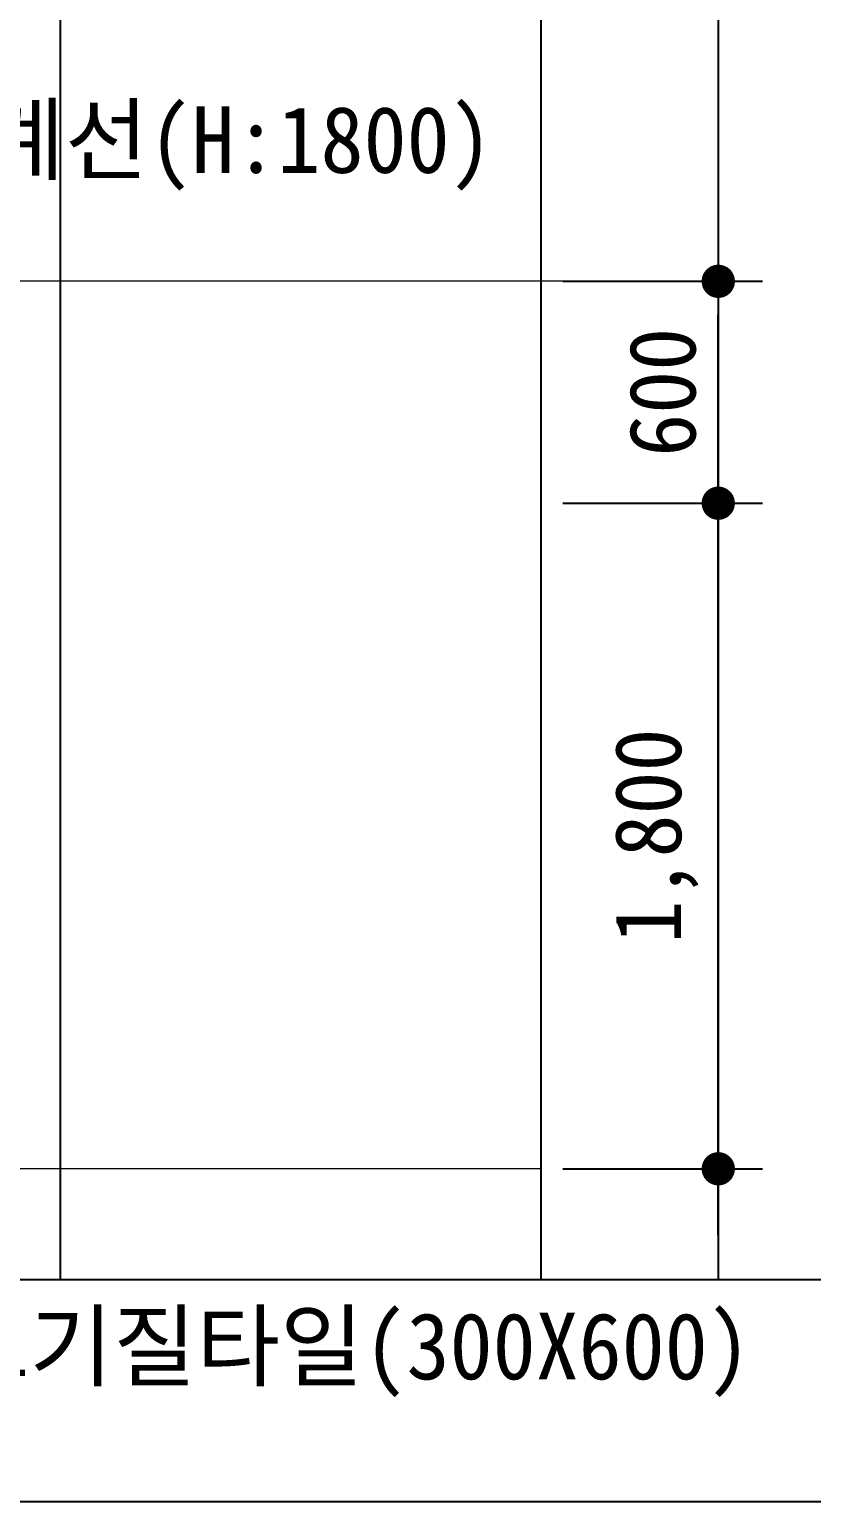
# Model space of a CAD drawing. Header units: millimetres. Extents: x -423835 to -174325, y -1379898 to -1311126.
# Drawn here: x -384113 to -381998, y -1362732 to -1358751 of the extents above; entities that cross this region are included whole.
import ezdxf
from ezdxf.enums import TextEntityAlignment as Align

# ---------------------------------------------------------------- set-up
doc = ezdxf.new("R2010")
doc.units = ezdxf.units.MM
doc.header["$LTSCALE"] = 100
doc.header["$MEASUREMENT"] = 0
doc.header["$PDSIZE"] = -10
doc.layers.get('0').update_dxf_attribs({"linetype": 'CONTINUOUS'})
doc.layers.get('Defpoints').update_dxf_attribs({"color": 153, "linetype": 'CONTINUOUS'})
doc.layers.add('A-DIMS', color=7, linetype='CONTINUOUS')
doc.layers.add('AA-AXIS-LINE-1', color=1, linetype='CONTINUOUS')
doc.layers.add('A-MKXS-TEXT1', color=3, linetype='CONTINUOUS', lineweight=25)
doc.layers.add('A-XXXX-FIN2', color=6, linetype='CONTINUOUS', lineweight=20)
doc.layers.add('A-XXXX-NPLT', color=144, linetype='CONTINUOUS', lineweight=0, plot=False)
doc.styles.add('HY울릉도L', font='')
doc.styles.add('돋움체', font='')
doc.styles.get('HY울릉도L').set_extended_font_data('HYwulM')
doc.styles.get('돋움체').set_extended_font_data('DotumChe')
doc.dimstyles.new('CDIM', dxfattribs={"dimtxt": 3, "dimasz": 1.5, "dimexe": 2, "dimexo": 1, "dimgap": 1, "dimtad": 1, "dimdec": 0, "dimrnd": 0.5, "dimzin": 0, "dimdsep": 32, "dimlunit": 6, "dimtxsty": 'HY울릉도L', "dimblk1": '_CIDOT', "dimblk2": '_CIDOT', "dimsah": 1, "dimcen": 5.5, "dimclrd": 2, "dimclre": 2, "dimclrt": 7, "dimadec": 0, "dimazin": 0, "dimtfac": 1, "dimtdec": 0, "dimtix": 1, "dimtmove": 2, "dimatfit": 1, "dimldrblk": '_CIDOT', "dimfxl": 1, "dimtolj": 1, "dimtzin": 0, "dimlwd": -1, "dimarcsym": 0})

# ---------------------------------------------------------------- blocks, each defined once
blk = doc.blocks.new('_CIDOT')
at = {"color": 0, "linetype": 'ByBlock'}
blk.add_line((2, 0), (-1, 0), dxfattribs=at)
at = {"color": 0, "linetype": 'ByBlock', "const_width": 0.5}
blk.add_lwpolyline([(-0.25, 0, 1), (0.25, 0, 1)], format="xyb", close=True, dxfattribs=at)
blk = doc.blocks.new('*D452')
at = {"layer": 'A-DIMS', "lineweight": -2, "transparency": 16777216}
for p, q in [((-382670.4, -1360032.1), (-382130.4, -1360032.1)), ((-382670.4, -1361832.1), (-382130.4, -1361832.1))]:
    blk.add_line(p, q, dxfattribs=at)
at = {"layer": 'A-DIMS', "transparency": 16777216}
blk.add_line((-382250.4, -1361742.1), (-382250.4, -1360122.1), dxfattribs=at)
at = {"layer": 'Defpoints', "color": 0, "transparency": 16777216}
for p in [(-382730.4, -1360032.1), (-382250.4, -1360032.1), (-382730.4, -1361832.1)]:
    blk.add_point(p, dxfattribs=at)
at = {"layer": 'A-DIMS', "transparency": 16777216, "xscale": 90, "yscale": 90, "zscale": 90}
for p, rotation in [((-382250.4, -1360032.1), 90), ((-382250.4, -1361832.1), 270)]:
    blk.add_blockref('_CIDOT', p, dxfattribs=dict(at, rotation=rotation))
at = {"layer": 'A-DIMS', "color": 3, "transparency": 16777216, "insert": (-382417.6, -1360932.1), "char_height": 180, "attachment_point": 5, "rotation": 90, "style": '돋움체'}
blk.add_mtext('\\A1;1,800', dxfattribs=at)
blk = doc.blocks.new('*D453')
at = {"layer": 'A-DIMS', "lineweight": -2, "transparency": 16777216}
for p, q in [((-382670.4, -1359432.1), (-382130.4, -1359432.1)), ((-382670.4, -1360032.1), (-382130.4, -1360032.1))]:
    blk.add_line(p, q, dxfattribs=at)
at = {"layer": 'A-DIMS', "transparency": 16777216}
blk.add_line((-382250.4, -1359942.1), (-382250.4, -1359522.1), dxfattribs=at)
at = {"layer": 'Defpoints', "color": 0, "transparency": 16777216}
for p in [(-382730.4, -1359432.1), (-382250.4, -1359432.1), (-382730.4, -1360032.1)]:
    blk.add_point(p, dxfattribs=at)
at = {"layer": 'A-DIMS', "transparency": 16777216, "xscale": 90, "yscale": 90, "zscale": 90}
for p, rotation in [((-382250.4, -1359432.1), 90), ((-382250.4, -1360032.1), 270)]:
    blk.add_blockref('_CIDOT', p, dxfattribs=dict(at, rotation=rotation))
at = {"layer": 'A-DIMS', "color": 3, "transparency": 16777216, "insert": (-382400.5, -1359732.1), "char_height": 180, "attachment_point": 5, "rotation": 90, "style": '돋움체'}
blk.add_mtext('\\A1;600', dxfattribs=at)

msp = doc.modelspace()

# ---------------------------------------------------------------- linework, layer by layer
at = {"color": 3, "ltscale": 2}
msp.add_line((-423835.4, -1362732.1), (-379750.4, -1362732.1), dxfattribs=at)
at = {"layer": 'A-XXXX-FIN2'}
msp.add_line((-382730.4, -1361832.1), (-387680.4, -1361832.1), dxfattribs=at)
at = {"layer": 'A-XXXX-NPLT'}
msp.add_line((-382560.4, -1359432.1), (-388610.4, -1359432.1), dxfattribs=at)
at = {"layer": 'AA-AXIS-LINE-1'}
msp.add_line((-384030.4, -1358554.3), (-384030.4, -1362132.1), dxfattribs=at)
at = {"layer": 'Defpoints'}
for p, q in [((-382730.4, -1357114.3), (-382730.4, -1362132.1)), ((-382250.4, -1357114.3), (-382250.4, -1362132.1)), ((-380230.4, -1362132.1), (-423835.4, -1362132.1))]:
    msp.add_line(p, q, dxfattribs=at)

# ---------------------------------------------------------------- texts
at = {"layer": 'A-MKXS-TEXT1', "style": '돋움체'}
for s, p in [('방수한계선(H:1800)', (-384920.6, -1359048.8)), ('THK7 도기질타일(300X600)', (-384920.6, -1362311.5))]:
    msp.add_text(s, height=180, dxfattribs=at).set_placement(p, align=Align.MIDDLE_LEFT)

# ---------------------------------------------------------------- dimensions: what is measured, and where the dimension line sits
at = {"layer": 'A-DIMS'}
for base, p1, p2, picture, middle in [((-382250.4, -1359432.1), (-382730.4, -1360032.1), (-382730.4, -1359432.1), '*D453', (-382400.5, -1359732.1)), ((-382250.4, -1360032.1), (-382730.4, -1361832.1), (-382730.4, -1360032.1), '*D452', (-382417.6, -1360932.1))]:
    dim = msp.add_linear_dim(base=base, p1=p1, p2=p2, angle=90, dimstyle='CDIM', override={"dimscale": 60, "dimtxsty": '돋움체', "dimclrd": 256, "dimclre": 256, "dimclrt": 3}, dxfattribs=at)
    dim.commit()
    dim.dimension.update_dxf_attribs({"geometry": picture, "text_midpoint": middle})

doc.saveas('drawing.dxf')
